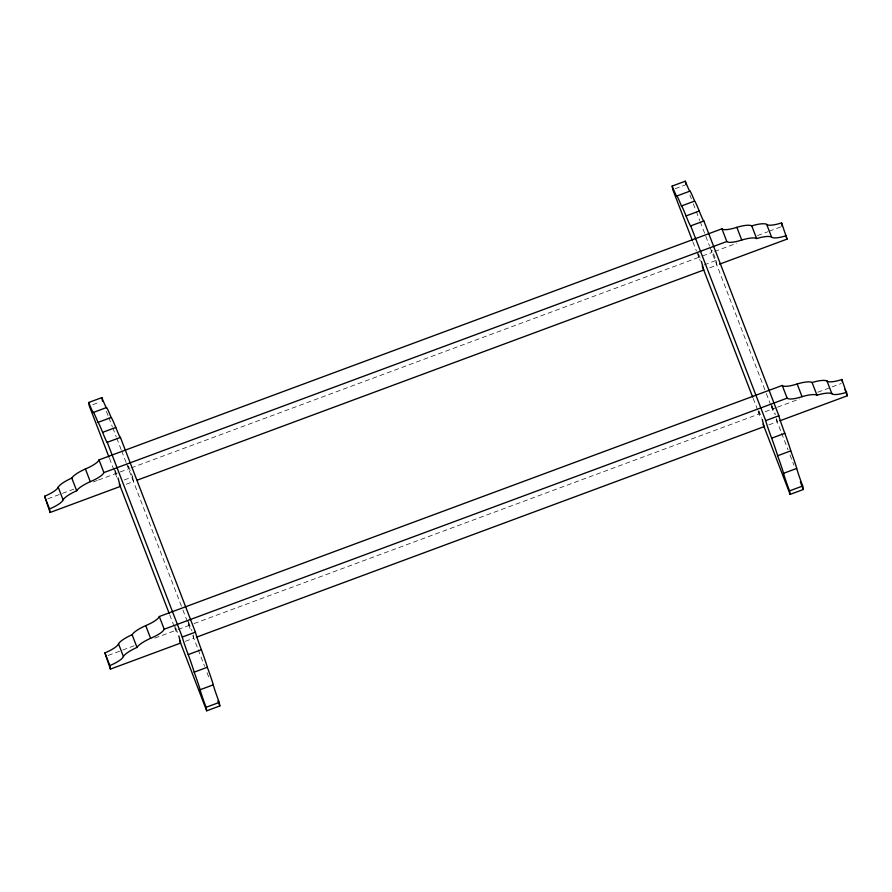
<?xml version="1.0" encoding="UTF-8"?>
<svg xmlns="http://www.w3.org/2000/svg" width="892" height="892" viewBox="0 0 892 892"><rect width="100%" height="100%" fill="white"/><g stroke="black" fill="none" stroke-linecap="round" stroke-linejoin="round"><path stroke-width="0.67" stroke-dasharray="4.46 3.34" d="M92.902 404.667L100.082 402.002M675.155 188.691L684.721 185.146M47.811 498.806L73.802 489.162M93.303 481.936L97.195 480.487M98.499 480.007L118.982 472.403M120.186 471.957L128.559 468.858L127.746 464.175M131.169 467.887L701.235 256.428M702.439 255.982L712.006 252.436L711.192 247.753M714.603 251.477L736.703 243.271M757.498 235.566L767.901 231.708M769.194 231.218L780.89 226.88M124.267 479.974L132.64 476.874L128.236 465.434M704.122 264.891L716.086 260.453L712.173 250.295M126.274 484.222L133.443 481.557L132.64 476.874M709.72 267.801L716.9 265.136L716.086 260.453M108.122 655.453L134.123 645.808M154.918 638.092L175.713 630.376L174.899 625.693M178.11 629.484L192.784 624.043M194.088 623.564L759.159 413.955L758.356 409.272M765.146 411.736L776.218 407.633M777.523 407.153L799.611 398.947M817.808 392.201L830.809 387.384M832.113 386.894L841.212 383.527M185.391 641.303L193.765 638.193L192.951 633.51M768.837 424.882L777.211 421.782L776.397 417.088M772.004 405.659L775.427 414.557M689.862 194.924L691.333 198.76M693.307 203.867L695.76 210.256M696.262 211.538L699.707 220.48M700.198 221.762L709.541 246.047M710.032 247.329L765.827 392.224M766.328 393.517L770.822 405.191M771.324 406.484L774.278 414.156M776.23 419.24L781.147 432.007M781.637 433.278L788.037 449.891M790.011 455.009L793.947 465.234M698.525 253.908L701.458 261.523M758.836 410.543L761.779 418.158M692.939 241.977L696.384 250.931M696.875 252.202L700.309 261.133M753.171 398.401L757.665 410.064M758.167 411.368L760.631 417.768M188.546 622.081L191.981 630.967M106.416 411.346L108.378 416.452M108.869 417.735L112.314 426.677M112.805 427.959L116.25 436.902M116.74 438.184L121.178 449.68M121.669 450.962L126.095 462.469M126.586 463.74L182.381 608.634M182.882 609.938L190.832 630.577M192.784 635.662L197.701 648.417M198.191 649.699L204.591 666.313M207.055 672.702L209.508 679.091M115.079 470.318L117.521 476.674M175.88 628.236L178.322 634.58M109.493 458.399L116.863 477.543M169.725 614.811L174.219 626.485M174.709 627.778L177.174 634.19M771.513 404.388L772.316 409.082M698.235 253.807L698.849 257.32M188.067 620.81L188.87 625.493M114.589 469.047L115.391 473.741"/><path stroke-width="1.34" d="M109.002 457.117L89.311 406.005L88.709 402.482L101.866 397.609A18.253 0.881 69.6 0 0 106.505 407.555A21.252 1.015 69.6 0 1 111.143 417.512A21.252 1.015 69.6 0 1 115.793 427.458A18.253 0.881 69.6 0 0 120.431 437.415L195.415 632.16A18.253 0.881 69.6 0 0 201.369 649.722A21.252 1.015 69.6 0 1 207.323 667.283A21.252 1.015 69.6 0 1 213.277 684.855A18.253 0.881 69.6 0 0 219.242 702.417L219.845 705.929L206.688 710.812L179.626 640.534M692.448 240.706L672.758 189.583L672.155 186.071L685.312 181.188A18.253 0.881 69.6 0 0 689.951 191.133A21.252 1.015 69.6 0 1 694.6 201.09A21.252 1.015 69.6 0 1 699.239 211.047A18.253 0.881 69.6 0 0 703.877 220.993L778.861 415.739A18.253 0.881 69.6 0 0 784.815 433.3A21.252 1.015 69.6 0 1 790.78 450.873A21.252 1.015 69.6 0 1 796.734 468.434A18.253 0.881 69.6 0 0 802.688 485.995L803.291 489.518L790.134 494.391L763.073 424.124M88.709 402.482A18.253 0.881 69.6 0 0 93.348 412.438L106.505 407.555M672.155 186.071A18.253 0.881 69.6 0 0 676.794 196.017L689.951 191.133M93.348 412.438A21.252 1.015 69.6 0 1 97.986 422.395L111.143 417.512M676.794 196.017A21.252 1.015 69.6 0 1 681.432 205.974L694.6 201.09M97.986 422.395A21.252 1.015 69.6 0 1 102.625 432.341L115.793 427.458M681.432 205.974A21.252 1.015 69.6 0 1 686.071 215.92L699.239 211.047M102.625 432.341A18.253 0.881 69.6 0 0 107.263 442.298L120.431 437.415M686.071 215.92A18.253 0.881 69.6 0 0 690.72 225.877L703.877 220.993M118.012 477.945L120.286 486.441L50.097 512.476L44.6 496.253A18.253 4.549 -21.1 0 0 58.203 487.166A21.252 5.296 -21.1 0 1 71.795 478.067A21.252 5.296 -21.1 0 1 85.398 468.969A18.253 4.549 -21.1 0 0 99.001 459.882L721.929 228.809A18.253 4.549 -21.1 0 0 736.848 227.326A21.252 5.296 -21.1 0 1 751.755 225.854A21.252 5.296 -21.1 0 1 766.674 224.371A18.253 4.549 -21.1 0 0 781.582 222.888L787.09 239.101L719.498 264.177M50.097 512.476L49.495 508.964A18.253 4.549 -21.1 0 0 63.087 499.866A21.252 5.296 -21.1 0 1 76.69 490.767A21.252 5.296 -21.1 0 1 90.293 481.669A18.253 4.549 -21.1 0 0 103.885 472.582L726.824 241.509A18.253 4.549 -21.1 0 0 741.731 240.037A21.252 5.296 -21.1 0 1 756.65 238.554A21.252 5.296 -21.1 0 1 771.558 237.071A18.253 4.549 -21.1 0 0 786.476 235.588M137.357 480.108L703.732 270.02L701.458 261.523M178.813 635.851L180.608 643.076L110.418 669.111L104.91 652.899A18.253 4.549 -21.1 0 0 118.513 643.801A21.252 5.296 -21.1 0 1 132.116 634.703A21.252 5.296 -21.1 0 1 145.719 625.615A18.253 4.549 -21.1 0 0 159.311 616.517L782.239 385.455A18.253 4.549 -21.1 0 0 797.158 383.973A21.252 5.296 -21.1 0 1 812.077 382.49A21.252 5.296 -21.1 0 1 826.984 381.007A18.253 4.549 -21.1 0 0 841.903 379.524L847.4 395.747L779.809 420.812M110.418 669.111L109.805 665.599A18.253 4.549 -21.1 0 0 123.408 656.501A21.252 5.296 -21.1 0 1 137 647.414A21.252 5.296 -21.1 0 1 150.603 638.315A18.253 4.549 -21.1 0 0 164.206 629.217L787.134 398.155A18.253 4.549 -21.1 0 0 802.053 396.672A21.252 5.296 -21.1 0 1 816.961 395.189A21.252 5.296 -21.1 0 1 831.879 393.707A18.253 4.549 -21.1 0 0 846.798 392.224M206.688 710.812L206.074 707.3A18.253 0.881 69.6 0 1 200.12 689.739A21.252 1.015 69.6 0 0 194.166 672.167A21.252 1.015 69.6 0 0 188.212 654.605A18.253 0.881 69.6 0 1 182.258 637.033L195.415 632.16M790.134 494.391L789.52 490.879A18.253 0.881 69.6 0 1 783.566 473.317A21.252 1.015 69.6 0 0 777.612 455.745A21.252 1.015 69.6 0 0 771.658 438.184A18.253 0.881 69.6 0 1 765.704 420.623L778.861 415.739M196.374 637.222L764.054 426.655L762.259 419.43M188.212 654.605L201.369 649.722M771.658 438.184L784.815 433.3M194.166 672.167L207.323 667.283M777.612 455.745L790.78 450.873M200.12 689.739L213.277 684.855M783.566 473.317L796.734 468.434M206.074 707.3L219.242 702.417M789.52 490.879L802.688 485.995M785.618 235.287L787.09 239.101M844.958 389.391L847.4 395.747M766.674 224.371L771.558 237.071M826.984 381.007L831.879 393.707M751.755 225.854L756.65 238.554M812.077 382.49L816.961 395.189M736.848 227.326L741.731 240.037M797.158 383.973L802.053 396.672M721.929 228.809L726.824 241.509M782.239 385.455L787.134 398.155M800.336 481.847L803.291 489.518M690.72 225.877L765.704 420.623M702.272 266.206L752.67 397.096M217.882 700.822L219.845 705.929M107.263 442.298L182.258 637.033M119.305 483.899L169.224 613.518M99.001 459.882L103.885 472.582M159.311 616.517L164.206 629.217M85.398 468.969L90.293 481.669M145.719 625.615L150.603 638.315M71.795 478.067L76.69 490.767M132.116 634.703L137 647.414M58.203 487.166L63.087 499.866M118.513 643.801L123.408 656.501M44.6 496.253L49.495 508.964M104.91 652.899L109.805 665.599M841.903 379.524L842.304 381.865M781.582 222.888L782.195 226.401M685.312 181.188L685.926 184.7M101.866 397.609L102.48 401.121"/></g></svg>
